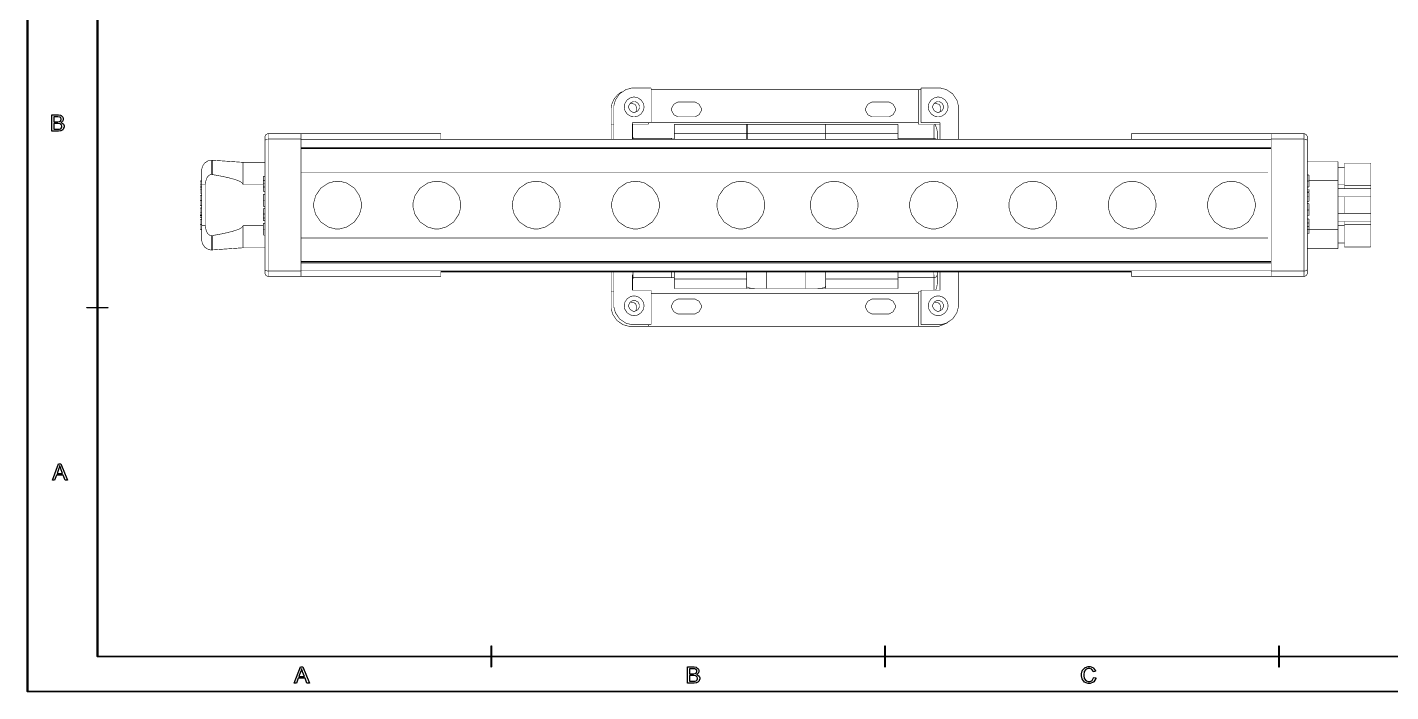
# Model space of a CAD drawing. Extents: x 0.54 to 10.46, y 0.74 to 7.76.
# Drawn here: x 0.54 to 7.06, y 0.74 to 3.92 of the extents above; entities that cross this region are included whole.
import ezdxf

# ---------------------------------------------------------------- set-up
doc = ezdxf.new("R2010")
doc.units = 0
doc.layers.get('0').update_dxf_attribs({"linetype": 'CONTINUOUS'})

msp = doc.modelspace()

# ---------------------------------------------------------------- linework, layer by layer
at = {"color": 0}
for points in [[(10.4631, 0.73899), (0.53689, 0.73899), (0.53646, 0.73899), (0.53516, 0.74029), (0.53516, 0.74072), (0.53516, 7.75928), (0.53516, 7.75971), (0.53646, 7.76101), (0.53689, 7.76101), (10.4631, 7.76101), (10.4635, 7.76101), (10.4648, 7.75971), (10.4648, 7.75928), (10.4648, 0.74072), (10.4648, 0.74029), (10.4635, 0.73899), (10.4631, 0.73899)], [(0.53863, 0.74246), (10.4614, 0.74246), (10.4614, 7.75754), (0.53863, 7.75754), (0.53863, 0.74246)], [(10.296, 0.90609), (0.87115, 0.90609), (0.87071, 0.90609), (0.86941, 0.90739), (0.86941, 0.90782), (0.86941, 7.59218), (0.86941, 7.59261), (0.87071, 7.59392), (0.87115, 7.59392), (10.296, 7.59392), (10.2964, 7.59392), (10.2977, 7.59261), (10.2977, 7.59218), (10.2977, 0.90782), (10.2977, 0.90739), (10.2964, 0.90609), (10.296, 0.90609)], [(0.87289, 0.90956), (10.2943, 0.90956), (10.2943, 7.59044), (0.87289, 7.59044), (0.87289, 0.90956)], [(0.6524, 3.42361), (0.6524, 3.50142), (0.68159, 3.50142), (0.68517, 3.50142), (0.69499, 3.49951), (0.69591, 3.49908), (0.69678, 3.49869), (0.70378, 3.49262), (0.70432, 3.49181), (0.70481, 3.491), (0.70741, 3.48389), (0.70741, 3.4815), (0.70741, 3.47917), (0.70513, 3.47287), (0.7047, 3.47211), (0.70421, 3.4714), (0.69737, 3.4655), (0.69651, 3.465), (0.69765, 3.46468), (0.70671, 3.45882), (0.70736, 3.45796), (0.70795, 3.45714), (0.71115, 3.44894), (0.71115, 3.44618), (0.71115, 3.44362), (0.70926, 3.43679), (0.70888, 3.43599), (0.70844, 3.43522), (0.70367, 3.42919), (0.70312, 3.42876), (0.70253, 3.42833), (0.69542, 3.42512), (0.69461, 3.42492), (0.69374, 3.42469), (0.68495, 3.42361), (0.68207, 3.42361), (0.6524, 3.42361)], [(0.66271, 3.46875), (0.67953, 3.46875), (0.68197, 3.46875), (0.6888, 3.46951), (0.68934, 3.46963), (0.69, 3.46983), (0.69493, 3.4731), (0.69526, 3.47353), (0.69558, 3.47401), (0.69727, 3.47874), (0.69727, 3.48031), (0.69727, 3.48204), (0.69564, 3.4866), (0.69537, 3.48708), (0.69504, 3.48762), (0.69065, 3.491), (0.6901, 3.49115), (0.68951, 3.49137), (0.68104, 3.49224), (0.67822, 3.49224), (0.66271, 3.49224), (0.66271, 3.46875)], [(0.66271, 3.43278), (0.68207, 3.43278), (0.68381, 3.43278), (0.68869, 3.43311), (0.68907, 3.43317), (0.68967, 3.43326), (0.69461, 3.43506), (0.69504, 3.43528), (0.69542, 3.43554), (0.69868, 3.43918), (0.69895, 3.43961), (0.69916, 3.44011), (0.70047, 3.44467), (0.70047, 3.44618), (0.70047, 3.44808), (0.69862, 3.45324), (0.69824, 3.45372), (0.69786, 3.45426), (0.69271, 3.45801), (0.69206, 3.45822), (0.69141, 3.45844), (0.68332, 3.45953), (0.68066, 3.45953), (0.66271, 3.45953), (0.66271, 3.43278)], [(0.92128, 2.57824), (0.82096, 2.57824), (0.8208, 2.57824), (0.82031, 2.57878), (0.82031, 2.57894), (0.82031, 2.57915), (0.8208, 2.57964), (0.82096, 2.57964), (0.92128, 2.57964), (0.92144, 2.57964), (0.92193, 2.57915), (0.92193, 2.57894), (0.92193, 2.57878), (0.92144, 2.57824), (0.92128, 2.57824)], [(0.65527, 1.7525), (0.68517, 1.83035), (0.69624, 1.83035), (0.72808, 1.7525), (0.71636, 1.7525), (0.7073, 1.7761), (0.67475, 1.7761), (0.66618, 1.7525), (0.65527, 1.7525)], [(0.67773, 1.78444), (0.7041, 1.78444), (0.69596, 1.80604), (0.69531, 1.80767), (0.6907, 1.82113), (0.69043, 1.82215), (0.69016, 1.8209), (0.68669, 1.8086), (0.68625, 1.80735), (0.67773, 1.78444)], [(2.75608, 0.85704), (2.75592, 0.85704), (2.75543, 0.85759), (2.75543, 0.85775), (2.75543, 0.95801), (2.75543, 0.95817), (2.75592, 0.95866), (2.75608, 0.95866), (2.75624, 0.95866), (2.75678, 0.95817), (2.75678, 0.95801), (2.75678, 0.85775), (2.75678, 0.85759), (2.75624, 0.85704), (2.75608, 0.85704)], [(4.64106, 0.85704), (4.64085, 0.85704), (4.64035, 0.85759), (4.64035, 0.85775), (4.64035, 0.95801), (4.64035, 0.95817), (4.64085, 0.95866), (4.64106, 0.95866), (4.64122, 0.95866), (4.64176, 0.95817), (4.64176, 0.95801), (4.64176, 0.85775), (4.64176, 0.85759), (4.64122, 0.85704), (4.64106, 0.85704)], [(6.52604, 0.85704), (6.52582, 0.85704), (6.52533, 0.85759), (6.52533, 0.85775), (6.52533, 0.95801), (6.52533, 0.95817), (6.52582, 0.95866), (6.52604, 0.95866), (6.52621, 0.95866), (6.52675, 0.95817), (6.52675, 0.95801), (6.52675, 0.85775), (6.52675, 0.85759), (6.52621, 0.85704), (6.52604, 0.85704)], [(1.8125, 0.78027), (1.84239, 0.85807), (1.85351, 0.85807), (1.88536, 0.78027), (1.87364, 0.78027), (1.86453, 0.80382), (1.83203, 0.80382), (1.82346, 0.78027), (1.8125, 0.78027)], [(1.83496, 0.81223), (1.86139, 0.81223), (1.85325, 0.83377), (1.8526, 0.83545), (1.84799, 0.8489), (1.84771, 0.84993), (1.84744, 0.84869), (1.84397, 0.83632), (1.84353, 0.83507), (1.83496, 0.81223)], [(3.69461, 0.78027), (3.69461, 0.85807), (3.72385, 0.85807), (3.72738, 0.85807), (3.73719, 0.85617), (3.73812, 0.85574), (3.73899, 0.85536), (3.74604, 0.84928), (3.74658, 0.84847), (3.74707, 0.84766), (3.74962, 0.84055), (3.74962, 0.83816), (3.74962, 0.83583), (3.74735, 0.82954), (3.7469, 0.82878), (3.74642, 0.82807), (3.73964, 0.82216), (3.73872, 0.82167), (3.73986, 0.82134), (3.74897, 0.81548), (3.74962, 0.81461), (3.75022, 0.8138), (3.75342, 0.80561), (3.75342, 0.80284), (3.75342, 0.80029), (3.75146, 0.79346), (3.75108, 0.79264), (3.75071, 0.79188), (3.74593, 0.78586), (3.74539, 0.78543), (3.74479, 0.78499), (3.73768, 0.78179), (3.73687, 0.78158), (3.736, 0.78136), (3.72721, 0.78027), (3.72428, 0.78027), (3.69461, 0.78027)], [(3.70492, 0.82541), (3.72174, 0.82541), (3.72418, 0.82541), (3.73107, 0.82617), (3.73156, 0.82628), (3.73221, 0.8265), (3.73714, 0.82975), (3.73747, 0.83019), (3.73779, 0.83068), (3.73947, 0.83539), (3.73947, 0.83697), (3.73947, 0.8387), (3.7379, 0.84326), (3.73763, 0.84375), (3.73731, 0.84429), (3.73286, 0.84766), (3.73232, 0.84782), (3.73172, 0.84804), (3.72325, 0.8489), (3.72049, 0.8489), (3.70492, 0.8489), (3.70492, 0.82541)], [(5.63921, 0.80756), (5.64953, 0.80496), (5.64899, 0.80284), (5.63926, 0.78673), (5.63786, 0.78559), (5.63644, 0.78451), (5.62207, 0.77892), (5.61729, 0.77892), (5.61214, 0.77892), (5.59814, 0.78326), (5.59685, 0.78407), (5.59549, 0.78494), (5.5855, 0.79731), (5.58485, 0.79888), (5.58415, 0.80051), (5.58074, 0.815), (5.58074, 0.81977), (5.58074, 0.82509), (5.58453, 0.83952), (5.58535, 0.84098), (5.5861, 0.8425), (5.59711, 0.85395), (5.59858, 0.85471), (5.59999, 0.85552), (5.61307, 0.85943), (5.61746, 0.85943), (5.62235, 0.85943), (5.63574, 0.85449), (5.6371, 0.85346), (5.6384, 0.85249), (5.64768, 0.83854), (5.64822, 0.83675), (5.63807, 0.83436), (5.63758, 0.83578), (5.63103, 0.84608), (5.63021, 0.84673), (5.62935, 0.84739), (5.62022, 0.85059), (5.61724, 0.85059), (5.6135, 0.85059), (5.60325, 0.84706), (5.60226, 0.8463), (5.60124, 0.84559), (5.59418, 0.83599), (5.59381, 0.83474), (5.59337, 0.83355), (5.59136, 0.8233), (5.59136, 0.81982), (5.59136, 0.81548), (5.59375, 0.80371), (5.59424, 0.80246), (5.59467, 0.80127), (5.60221, 0.79205), (5.60325, 0.7914), (5.60422, 0.7908), (5.61333, 0.78776), (5.61643, 0.78776), (5.62007, 0.78776), (5.63004, 0.79194), (5.63108, 0.79275), (5.63206, 0.79362), (5.63883, 0.80593), (5.63921, 0.80756)], [(3.70492, 0.78944), (3.72428, 0.78944), (3.72601, 0.78944), (3.73096, 0.78977), (3.73133, 0.78982), (3.73188, 0.78993), (3.73682, 0.79172), (3.73725, 0.79194), (3.73763, 0.79221), (3.74094, 0.79584), (3.74121, 0.79628), (3.74143, 0.79677), (3.74274, 0.80132), (3.74274, 0.80284), (3.74274, 0.80474), (3.74083, 0.8099), (3.7405, 0.81039), (3.74013, 0.81093), (3.73497, 0.81467), (3.73432, 0.81489), (3.73361, 0.8151), (3.72558, 0.81619), (3.72293, 0.81619), (3.70492, 0.81619), (3.70492, 0.78944)]]:
    msp.add_lwpolyline(points, close=True, dxfattribs=at)
at = {"color": 0, "const_width": 0.00278}
for points in [[(3.38206, 3.61242), (3.37619, 3.60954), (3.36029, 3.59754), (3.34381, 3.57764), (3.33333, 3.55399), (3.32969, 3.53444), (3.32969, 3.52789)], [(3.4369, 3.62999), (3.42768, 3.62999), (3.40013, 3.62261), (3.37011, 3.60238), (3.34987, 3.57232), (3.3425, 3.54476), (3.3425, 3.53554)], [(3.4369, 3.62999), (3.52111, 3.62999)], [(3.52111, 3.62999), (3.52111, 3.46474)], [(3.52111, 3.62229), (4.80051, 3.62229)], [(4.80051, 3.62229), (4.80051, 3.46642)], [(4.80051, 3.62229), (4.80078, 3.62229)], [(4.80078, 3.62229), (4.81332, 3.62229)], [(4.80078, 3.62229), (4.80078, 3.45731)], [(4.81332, 3.62999), (4.81332, 3.46474)], [(4.89751, 3.62999), (4.81332, 3.62999)], [(4.99192, 3.53554), (4.99192, 3.54476), (4.98449, 3.57232), (4.96425, 3.60238), (4.93425, 3.62261), (4.90668, 3.62999), (4.89751, 3.62999)], [(3.32969, 3.45731), (3.32969, 3.52789)], [(3.3425, 3.38444), (3.3425, 3.5356)], [(3.44601, 3.51432), (3.4484, 3.51699), (3.45275, 3.53304), (3.44694, 3.54867), (3.44428, 3.55106), (3.44265, 3.55251), (3.42253, 3.55751), (3.42042, 3.55697)], [(3.65474, 3.56299), (3.64844, 3.56299), (3.62967, 3.55263), (3.61931, 3.53386), (3.61931, 3.52756), (3.61931, 3.52132), (3.62967, 3.50256), (3.64844, 3.49214), (3.65474, 3.49214)], [(3.65474, 3.56299), (3.72553, 3.56299)], [(3.72553, 3.49214), (3.73178, 3.49214), (3.75054, 3.50256), (3.76096, 3.52132), (3.76096, 3.52756), (3.76096, 3.53386), (3.75054, 3.55263), (3.73178, 3.56299), (3.72553, 3.56299)], [(4.58333, 3.56299), (4.57704, 3.56299), (4.55826, 3.55263), (4.5479, 3.53386), (4.5479, 3.52756), (4.5479, 3.52132), (4.55826, 3.50256), (4.57704, 3.49214), (4.58333, 3.49214)], [(4.65414, 3.56299), (4.58333, 3.56299)], [(4.65414, 3.49214), (4.66037, 3.49214), (4.67914, 3.50256), (4.68956, 3.52132), (4.68956, 3.52756), (4.68956, 3.53386), (4.67914, 3.55263), (4.66037, 3.56299), (4.65414, 3.56299)], [(4.90126, 3.51432), (4.90365, 3.51699), (4.90799, 3.53304), (4.90218, 3.54867), (4.89953, 3.55106), (4.89789, 3.55251), (4.87771, 3.55751), (4.8756, 3.55697)], [(4.99192, 3.38444), (4.99192, 3.5356)], [(3.32969, 3.45703), (3.32969, 3.45736)], [(3.32969, 3.45731), (3.3425, 3.45731)], [(3.52111, 3.46474), (3.43061, 3.46474)], [(3.43061, 3.38444), (3.43061, 3.46474)], [(3.43061, 3.45731), (3.50808, 3.45731)], [(3.50808, 3.45731), (3.50808, 3.46474)], [(3.50808, 3.45731), (3.50836, 3.45703)], [(3.50836, 3.45703), (3.50836, 3.46647)], [(3.72553, 3.49214), (3.65474, 3.49214)], [(4.58333, 3.49214), (4.65414, 3.49214)], [(4.80051, 3.46647), (4.80051, 3.45703)], [(4.80078, 3.45731), (4.80051, 3.45703)], [(4.90381, 3.45731), (4.80078, 3.45731)], [(4.81332, 3.46474), (4.90381, 3.46474)], [(4.90381, 3.46474), (4.90381, 3.3845)], [(1.68832, 3.41124), (1.68549, 3.41124), (1.67719, 3.40662), (1.67258, 3.39828), (1.67258, 3.39546)], [(1.67258, 3.37711), (1.67258, 3.39546)], [(1.68832, 3.38558), (1.68832, 3.41124)], [(1.84571, 3.41124), (1.68832, 3.41124)], [(1.84571, 3.38558), (1.84571, 3.41124)], [(1.84571, 3.41124), (2.5146, 3.41124)], [(2.5146, 3.38444), (2.5146, 3.41124)], [(3.3425, 3.45703), (3.32969, 3.45703)], [(3.32969, 3.45703), (3.32969, 3.38444)], [(3.43326, 3.45703), (3.43061, 3.45703)], [(3.43392, 3.38976), (3.43386, 3.3904), (3.43386, 3.39171), (3.43381, 3.39236), (3.43381, 3.39378), (3.43375, 3.39453), (3.43375, 3.39529), (3.43371, 3.39606), (3.43371, 3.39779), (3.43365, 3.39876), (3.43365, 3.40076), (3.4336, 3.40186), (3.4336, 3.40549), (3.43354, 3.40679), (3.43354, 3.41092), (3.43349, 3.41237), (3.43349, 3.41542), (3.43343, 3.41694), (3.43343, 3.42344), (3.43338, 3.42512), (3.43338, 3.43213), (3.43332, 3.43397), (3.43332, 3.44726), (3.43326, 3.44917), (3.43326, 3.45708)], [(3.50836, 3.45703), (3.43326, 3.45703)], [(3.97835, 3.45688), (3.63206, 3.45688)], [(3.97835, 3.4114), (3.63206, 3.4114)], [(3.63211, 3.45688), (3.63211, 3.41146)], [(3.63211, 3.4114), (3.63211, 3.3845)], [(3.9815, 3.45031), (3.98118, 3.45019), (3.98063, 3.44997), (3.98042, 3.44988), (3.98014, 3.44976), (3.97999, 3.44965), (3.97976, 3.44949), (3.97954, 3.44937), (3.97944, 3.44922), (3.97928, 3.44911), (3.979, 3.44883), (3.97868, 3.44835), (3.9784, 3.44754), (3.97835, 3.44732), (3.97835, 3.447), (3.97831, 3.44683), (3.97831, 3.44553), (3.97835, 3.44536)], [(3.9815, 3.45688), (3.97835, 3.45688)], [(3.97835, 3.4114), (3.97835, 3.45688)], [(3.97835, 3.38444), (3.97835, 3.4114)], [(3.9815, 3.45688), (4.35607, 3.45688)], [(3.9815, 3.45688), (3.9815, 3.41146)], [(3.9815, 3.4114), (4.35607, 3.4114)], [(3.9815, 3.4114), (3.9815, 3.3845)], [(4.70231, 3.45688), (4.35607, 3.45688)], [(4.35607, 3.45688), (4.35607, 3.41146)], [(4.35607, 3.4114), (4.35607, 3.3845)], [(4.35607, 3.4114), (4.70231, 3.4114)], [(4.70231, 3.4114), (4.70231, 3.45688)], [(4.70231, 3.38444), (4.70231, 3.4114)], [(4.80051, 3.45703), (4.8756, 3.45703)], [(4.8756, 3.45703), (4.8756, 3.45508), (4.87554, 3.45313), (4.87554, 3.43582), (4.87549, 3.43397), (4.87549, 3.42681), (4.87543, 3.42512), (4.87543, 3.41851), (4.87538, 3.41694), (4.87538, 3.41237), (4.87532, 3.41092), (4.87532, 3.40815), (4.87528, 3.40679), (4.87528, 3.403), (4.87522, 3.40186), (4.87522, 3.39974), (4.87517, 3.39876), (4.87517, 3.39692), (4.87511, 3.39606), (4.87511, 3.39447), (4.87506, 3.39378), (4.87506, 3.39236), (4.875, 3.39171), (4.875, 3.39106), (4.87494, 3.3904), (4.87494, 3.38976)], [(4.87972, 3.45703), (4.8756, 3.45703)], [(4.87972, 3.45703), (4.88015, 3.45606), (4.88103, 3.454), (4.8814, 3.45296), (4.88271, 3.44988), (4.88308, 3.44883), (4.88351, 3.44781), (4.8839, 3.44678), (4.88433, 3.44575), (4.88547, 3.44265), (4.88585, 3.44157), (4.88624, 3.44054), (4.88656, 3.43946), (4.88693, 3.43842), (4.88726, 3.43733), (4.88758, 3.43631), (4.88792, 3.43522), (4.88824, 3.43419), (4.88906, 3.43093), (4.88971, 3.42768), (4.88986, 3.4266), (4.89008, 3.42551), (4.89025, 3.42443), (4.89035, 3.42329), (4.89046, 3.42219), (4.89063, 3.42111), (4.89074, 3.41997), (4.89085, 3.41889), (4.8909, 3.41781), (4.891, 3.41667), (4.89111, 3.41558), (4.89117, 3.41444)], [(4.90381, 3.45703), (4.87972, 3.45703)], [(4.89117, 3.38444), (4.89117, 3.41444)], [(5.81982, 3.41124), (5.81982, 3.38444)], [(5.81982, 3.41124), (6.48872, 3.41124)], [(6.48872, 3.41124), (6.64611, 3.41124)], [(6.48872, 3.41124), (6.48872, 3.38553)], [(6.64611, 3.41124), (6.64611, 3.38553)], [(6.66183, 3.39546), (6.66183, 3.39828), (6.65722, 3.40662), (6.64887, 3.41124), (6.64611, 3.41124)], [(6.66183, 3.39546), (6.66183, 3.37717)], [(1.67258, 3.37711), (1.67264, 3.37744), (1.67275, 3.37799), (1.67285, 3.37825), (1.6729, 3.37853), (1.67333, 3.37961), (1.67344, 3.37983), (1.67378, 3.38037), (1.67399, 3.38058), (1.67415, 3.38086), (1.67464, 3.38135), (1.67492, 3.38157), (1.67518, 3.38183), (1.67551, 3.38206), (1.67578, 3.38226), (1.67643, 3.38271), (1.67681, 3.38286), (1.67757, 3.38331), (1.67796, 3.38346), (1.67833, 3.38368), (1.67876, 3.38385), (1.67914, 3.384), (1.68001, 3.38433), (1.68044, 3.38444), (1.68093, 3.38456), (1.68137, 3.38471), (1.68186, 3.38482), (1.68229, 3.38493), (1.68278, 3.38504), (1.68326, 3.3851), (1.68375, 3.38519), (1.68522, 3.38536), (1.68576, 3.38542), (1.68625, 3.38542), (1.68674, 3.38547), (1.68728, 3.38553), (1.68832, 3.38553)], [(1.67258, 2.76221), (1.67258, 3.37711)], [(1.84571, 3.38558), (1.68832, 3.38558)], [(1.68832, 2.75379), (1.68832, 3.38553)], [(1.84571, 2.75379), (1.84571, 3.38553)], [(6.48872, 3.38444), (1.84571, 3.38444)], [(1.84571, 3.34196), (6.48872, 3.34196)], [(3.43392, 3.38976), (3.61931, 3.38976)], [(3.61931, 3.38997), (3.63206, 3.38997)], [(3.61931, 3.38976), (3.61931, 3.38997)], [(3.61931, 3.38444), (3.61931, 3.38976)], [(6.48872, 3.38558), (6.48872, 2.75379)], [(6.64611, 3.38558), (6.48872, 3.38558)], [(6.64611, 3.38558), (6.64611, 2.75379)], [(6.64611, 3.38558), (6.6466, 3.38553), (6.64714, 3.38547), (6.64763, 3.38542), (6.64817, 3.38542), (6.64871, 3.38536), (6.65115, 3.3851), (6.65213, 3.38488), (6.65261, 3.38482), (6.6531, 3.38471), (6.65354, 3.3846), (6.6544, 3.38428), (6.65483, 3.38417), (6.65571, 3.38385), (6.65608, 3.38363), (6.65685, 3.38331), (6.65722, 3.38308), (6.65761, 3.38292), (6.65793, 3.38271), (6.65831, 3.38249), (6.65858, 3.38226), (6.6589, 3.382), (6.65924, 3.38178), (6.66004, 3.38112), (6.66049, 3.38058), (6.66069, 3.38037), (6.66103, 3.37983), (6.66114, 3.37956), (6.66129, 3.37935), (6.6614, 3.37907), (6.66146, 3.37879), (6.66157, 3.37853), (6.66183, 3.37717)], [(6.66183, 3.37711), (6.66183, 2.76221)], [(1.41758, 3.28461), (1.41297, 3.28461), (1.39919, 3.28093), (1.38417, 3.27083), (1.37408, 3.25581), (1.37039, 3.24203), (1.37039, 3.23742)], [(1.4209, 3.2845), (1.41758, 3.28461)], [(1.56711, 3.27431), (1.4209, 3.2845)], [(1.67258, 3.27431), (1.56711, 3.27431)], [(1.56711, 3.16803), (1.56711, 3.27431)], [(6.80821, 3.27821), (6.66183, 3.27821)], [(6.80821, 3.18614), (6.80821, 3.27821)], [(6.9656, 3.27035), (6.83968, 3.27035)], [(6.83968, 3.27035), (6.83968, 3.16411)], [(6.9656, 3.27035), (6.9656, 3.16411)], [(1.37039, 3.23742), (1.37039, 3.16808)], [(1.38813, 3.16803), (1.38818, 3.16917), (1.38829, 3.17025), (1.38835, 3.17139), (1.38846, 3.17247), (1.38851, 3.17361), (1.38862, 3.17469), (1.38873, 3.17583), (1.38894, 3.178), (1.38911, 3.17914), (1.38926, 3.18018), (1.38938, 3.18132), (1.38971, 3.18349), (1.39035, 3.18674), (1.39063, 3.18778), (1.39085, 3.18886), (1.39117, 3.18989), (1.39144, 3.19097), (1.39182, 3.19206), (1.39214, 3.19308), (1.3929, 3.19515), (1.39333, 3.19618), (1.39378, 3.19715), (1.39426, 3.19819), (1.39475, 3.19917), (1.39583, 3.20111), (1.39638, 3.20204), (1.39697, 3.20301), (1.39757, 3.20389), (1.39888, 3.20574), (1.39958, 3.20654), (1.40028, 3.20742), (1.40104, 3.20822), (1.40261, 3.20979), (1.40343, 3.2105), (1.40429, 3.21121), (1.40614, 3.21251), (1.40707, 3.21311), (1.40804, 3.21365), (1.40901, 3.21414), (1.41004, 3.21457), (1.41108, 3.21496), (1.41211, 3.21522), (1.41428, 3.21565), (1.41536, 3.21582), (1.4165, 3.21593), (1.41758, 3.21604)], [(1.41758, 3.21604), (1.41872, 3.21604), (1.41883, 3.21599), (1.41943, 3.21599), (1.41949, 3.21593), (1.41992, 3.21593), (1.41997, 3.21588), (1.42031, 3.21588), (1.42042, 3.21582), (1.42063, 3.21582), (1.42074, 3.21576), (1.4209, 3.21576)], [(1.4209, 3.21576), (1.42264, 3.21544), (1.42443, 3.21511), (1.42617, 3.21485), (1.42796, 3.21451), (1.42969, 3.21419), (1.43147, 3.21386), (1.43321, 3.2136), (1.435, 3.21326), (1.43674, 3.21294), (1.43853, 3.21263), (1.44026, 3.21229), (1.44206, 3.21197), (1.44379, 3.21164), (1.44558, 3.21137), (1.44732, 3.21099), (1.44911, 3.21072), (1.45085, 3.21035), (1.45264, 3.21001), (1.45437, 3.20969), (1.45617, 3.20936), (1.4579, 3.20904), (1.45964, 3.20865), (1.46143, 3.20833), (1.46317, 3.20801), (1.46496, 3.20763), (1.46669, 3.20731), (1.46847, 3.20692), (1.47021, 3.2066), (1.47194, 3.20622), (1.47374, 3.20589), (1.47721, 3.20514), (1.479, 3.20475), (1.48074, 3.20443), (1.48247, 3.204), (1.48421, 3.20361), (1.486, 3.20324), (1.48947, 3.20247), (1.49121, 3.20204), (1.49294, 3.20167), (1.49474, 3.20122), (1.49647, 3.20085), (1.50168, 3.19954), (1.50342, 3.19917), (1.50515, 3.19874), (1.50689, 3.19824), (1.51036, 3.19738), (1.5121, 3.19689), (1.51383, 3.19646), (1.51731, 3.19547), (1.51899, 3.19499), (1.52419, 3.19353), (1.52587, 3.19299), (1.52761, 3.19243), (1.52929, 3.19189), (1.53103, 3.19135), (1.53271, 3.19081), (1.5344, 3.19021), (1.53614, 3.18961), (1.53776, 3.18901), (1.5395, 3.18842), (1.54112, 3.18778), (1.54449, 3.18647), (1.54611, 3.18576), (1.54779, 3.18506), (1.55106, 3.18354), (1.55263, 3.18272), (1.55425, 3.18192), (1.55583, 3.18104), (1.55735, 3.18012), (1.55886, 3.17914), (1.56033, 3.17811), (1.56174, 3.17703), (1.56304, 3.17583), (1.56429, 3.17453), (1.56543, 3.17312), (1.56635, 3.17156), (1.56685, 3.16982), (1.56711, 3.16803)], [(1.67258, 3.20742), (1.66471, 3.20742)], [(1.66471, 3.18631), (1.66471, 3.20742)], [(1.84571, 3.22706), (6.47299, 3.22706)], [(6.66183, 3.2136), (6.66971, 3.2136)], [(6.66971, 3.18522), (6.66971, 3.2136)], [(6.83968, 3.25076), (6.80821, 3.25076)], [(1.36252, 3.18479), (1.37039, 3.18479)], [(1.36252, 3.18479), (1.36252, 3.16829)], [(1.36252, 3.16829), (1.37039, 3.16829)], [(1.36252, 3.16829), (1.36252, 3.15614)], [(1.36252, 3.15614), (1.37039, 3.15614)], [(1.36252, 3.15614), (1.36252, 3.14253)], [(1.36252, 3.14253), (1.37039, 3.14253)], [(1.36252, 3.14253), (1.36252, 3.12679)], [(1.37039, 3.16803), (1.38807, 3.16803)], [(1.37039, 3.16803), (1.37039, 2.97131)], [(1.38813, 3.16803), (1.38813, 2.97131)], [(1.66471, 3.18631), (1.67258, 3.18631)], [(1.66471, 3.17139), (1.66471, 3.18631)], [(1.66471, 3.17139), (1.67258, 3.17139)], [(1.66471, 3.15608), (1.66471, 3.17139)], [(1.66471, 3.15608), (1.67258, 3.15608)], [(1.66471, 3.13596), (1.66471, 3.15608)], [(1.66471, 3.13596), (1.67258, 3.13596)], [(6.66183, 3.18522), (6.66971, 3.18522)], [(6.66183, 3.15668), (6.66971, 3.15668)], [(6.66183, 3.14426), (6.66971, 3.14426)], [(6.66971, 3.13178), (6.66183, 3.13178)], [(6.66971, 3.13108), (6.66183, 3.13108)], [(6.66971, 3.18614), (6.80821, 3.18614)], [(6.66971, 3.15668), (6.66971, 3.18522)], [(6.66971, 3.13178), (6.66971, 3.14426)], [(6.66971, 3.13108), (6.66971, 3.11236)], [(6.80821, 2.95324), (6.80821, 3.18614)], [(6.83968, 3.16803), (6.80821, 3.16803)], [(6.9656, 3.14839), (6.80821, 3.14839)], [(6.83968, 3.14839), (6.83968, 3.16411)], [(6.9656, 3.16411), (6.83968, 3.16411)], [(6.9656, 3.16411), (6.9656, 3.14839)], [(6.9656, 3.14839), (6.9656, 3.10906)], [(1.36252, 3.12679), (1.37039, 3.12679)], [(1.36252, 3.11431), (1.37039, 3.11431)], [(1.36252, 3.11415), (1.37039, 3.11415)], [(1.36252, 3.11415), (1.36252, 3.09088)], [(1.36252, 3.09088), (1.37039, 3.09088)], [(1.36252, 3.09088), (1.36252, 3.06722)], [(1.36252, 3.06722), (1.37039, 3.06722)], [(1.67258, 3.12125), (1.66471, 3.12125)], [(1.66471, 3.12121), (1.67258, 3.12121)], [(1.66471, 3.12121), (1.66471, 3.0931)], [(1.67258, 3.0931), (1.66471, 3.0931)], [(1.66471, 3.0931), (1.66471, 3.06347)], [(6.66971, 3.11236), (6.66183, 3.11236)], [(6.66971, 3.08729), (6.66183, 3.08729)], [(6.66183, 3.0759), (6.66971, 3.0759)], [(6.66971, 3.11236), (6.66971, 3.08729)], [(6.66971, 3.04628), (6.66971, 3.0759)], [(6.80821, 3.10906), (6.9656, 3.10906)], [(6.83968, 3.03033), (6.83968, 3.10906)], [(6.9656, 3.10906), (6.9656, 3.03033)], [(1.36252, 3.05621), (1.37039, 3.05621)], [(1.36252, 3.05621), (1.36252, 3.03581)], [(1.36252, 3.03581), (1.37039, 3.03581)], [(1.36252, 3.03581), (1.36252, 3.02181)], [(1.36252, 3.02181), (1.37039, 3.02181)], [(1.36252, 3.0185), (1.36252, 3.01926)], [(1.36252, 3.0185), (1.37039, 3.0185)], [(1.36252, 3.0185), (1.36252, 3.01053)], [(1.36252, 3.01053), (1.37039, 3.01053)], [(1.67258, 3.06347), (1.66471, 3.06347)], [(1.66471, 3.05208), (1.67258, 3.05208)], [(1.66471, 3.02701), (1.66471, 3.05208)], [(1.66471, 3.02701), (1.67258, 3.02701)], [(1.66471, 3.00831), (1.66471, 3.02701)], [(1.66471, 3.00831), (1.67258, 3.00831)], [(1.66471, 3.00754), (1.67258, 3.00754)], [(1.66471, 3.00754), (1.66471, 2.99511)], [(6.66183, 3.04628), (6.66971, 3.04628)], [(6.66971, 3.01812), (6.66183, 3.01812)], [(6.66183, 3.01812), (6.66971, 3.01812)], [(6.66971, 3.00342), (6.66183, 3.00342)], [(6.66971, 3.01812), (6.66971, 3.04628)], [(6.66971, 3.00342), (6.66971, 2.98329)], [(6.80821, 3.03033), (6.9656, 3.03033)], [(6.9656, 3.03033), (6.9656, 2.991)], [(1.36252, 2.99951), (1.37039, 2.99951)], [(1.36252, 2.99951), (1.36252, 2.97581)], [(1.36252, 2.97581), (1.37039, 2.97581)], [(1.36252, 2.97581), (1.36252, 2.95313)], [(1.37039, 2.95313), (1.36252, 2.95313)], [(1.37039, 2.97131), (1.37039, 2.90196)], [(1.38813, 2.97131), (1.37039, 2.97131)], [(1.41758, 2.92329), (1.4165, 2.92344), (1.41536, 2.92356), (1.41428, 2.92372), (1.41211, 2.92415), (1.41108, 2.92443), (1.41004, 2.92481), (1.40901, 2.92524), (1.40804, 2.92572), (1.40707, 2.92626), (1.40608, 2.92686), (1.40522, 2.92746), (1.40429, 2.92817), (1.40349, 2.92887), (1.40261, 2.92958), (1.40104, 2.93115), (1.40028, 2.93197), (1.39958, 2.93278), (1.39888, 2.93365), (1.39822, 2.93457), (1.39757, 2.93544), (1.39638, 2.93728), (1.39578, 2.93826), (1.39524, 2.93924), (1.39378, 2.94217), (1.3929, 2.94422), (1.39176, 2.94732), (1.39111, 2.94949), (1.39085, 2.95053), (1.39057, 2.95161), (1.39035, 2.95269), (1.39014, 2.95372), (1.38986, 2.95486), (1.38906, 2.96029), (1.38873, 2.96354), (1.38862, 2.96468), (1.38851, 2.96576), (1.38846, 2.9669), (1.38835, 2.96799), (1.38824, 2.96912), (1.38818, 2.97021), (1.38807, 2.97131)], [(1.4209, 2.92361), (1.42264, 2.92389), (1.42443, 2.92421), (1.42617, 2.92453), (1.42796, 2.92486), (1.42969, 2.92512), (1.43147, 2.92551), (1.43321, 2.92578), (1.435, 2.92611), (1.43674, 2.92643), (1.43853, 2.92676), (1.44026, 2.92708), (1.44206, 2.92736), (1.44379, 2.92774), (1.44558, 2.928), (1.44732, 2.92839), (1.44911, 2.92865), (1.45085, 2.92904), (1.45264, 2.92931), (1.45437, 2.92969), (1.45617, 2.93001), (1.45964, 2.93067), (1.46143, 2.93099), (1.46317, 2.93138), (1.46496, 2.93169), (1.46669, 2.93207), (1.46847, 2.9324), (1.47194, 2.93317), (1.47374, 2.93349), (1.47721, 2.93425), (1.479, 2.93457), (1.48074, 2.93494), (1.48247, 2.93539), (1.48421, 2.93571), (1.486, 2.93614), (1.49121, 2.93728), (1.49294, 2.93772), (1.49474, 2.93815), (1.49647, 2.93853), (1.49994, 2.9394), (1.50168, 2.93978), (1.50515, 2.94065), (1.50689, 2.94114), (1.5121, 2.94243), (1.51731, 2.9439), (1.51899, 2.94433), (1.52072, 2.94488), (1.52419, 2.94586), (1.52587, 2.9464), (1.52761, 2.94694), (1.52929, 2.94749), (1.53103, 2.94803), (1.53271, 2.94857), (1.5344, 2.94917), (1.53614, 2.94976), (1.53776, 2.95036), (1.5395, 2.95096), (1.54112, 2.95161), (1.54449, 2.9529), (1.54611, 2.95361), (1.54779, 2.95432), (1.55106, 2.95583), (1.55263, 2.9566), (1.55425, 2.95747), (1.55583, 2.95833), (1.55735, 2.95925), (1.55886, 2.96024), (1.56033, 2.96126), (1.56174, 2.96235), (1.56304, 2.96354), (1.56429, 2.96485), (1.56543, 2.96625), (1.56635, 2.96783), (1.56685, 2.96957), (1.56711, 2.97131)], [(1.56711, 2.86507), (1.56711, 2.97131)], [(1.67258, 2.99511), (1.66471, 2.99511)], [(1.67258, 2.98269), (1.66471, 2.98269)], [(1.66471, 2.98269), (1.66471, 2.9541)], [(1.67258, 2.95415), (1.66471, 2.95415)], [(1.66471, 2.95415), (1.66471, 2.92572)], [(6.66971, 2.98329), (6.66183, 2.98329)], [(6.66971, 2.96799), (6.66183, 2.96799)], [(6.66971, 2.95301), (6.66183, 2.95301)], [(6.66971, 2.98329), (6.66971, 2.96799)], [(6.66971, 2.96799), (6.66971, 2.95301)], [(6.66971, 2.95324), (6.80821, 2.95324)], [(6.66971, 2.95301), (6.66971, 2.93197)], [(6.9656, 2.991), (6.80821, 2.991)], [(6.80821, 2.97131), (6.83968, 2.97131)], [(6.80821, 2.86117), (6.80821, 2.95324)], [(6.83968, 2.97526), (6.83968, 2.991)], [(6.83968, 2.97526), (6.9656, 2.97526)], [(6.83968, 2.97526), (6.83968, 2.86903)], [(6.9656, 2.991), (6.9656, 2.97526)], [(6.9656, 2.97526), (6.9656, 2.86903)], [(1.37039, 2.90196), (1.37039, 2.8974), (1.37408, 2.88363), (1.38417, 2.8686), (1.39919, 2.85851), (1.41297, 2.85476), (1.41758, 2.85476)], [(1.4209, 2.92361), (1.42079, 2.92356), (1.42057, 2.92356), (1.42046, 2.9235), (1.42014, 2.9235), (1.42008, 2.92344), (1.41965, 2.92344), (1.4196, 2.92339), (1.41917, 2.92339), (1.41906, 2.92333), (1.41792, 2.92333), (1.41786, 2.92329), (1.41758, 2.92329)], [(1.41758, 2.85471), (1.41758, 2.92329)], [(1.4209, 2.85487), (1.4209, 2.92361)], [(1.67258, 2.92572), (1.66471, 2.92572)], [(6.47299, 2.91228), (1.84571, 2.91228)], [(6.66183, 2.93197), (6.66971, 2.93197)], [(6.80821, 2.88857), (6.83968, 2.88857)], [(1.4209, 2.85487), (1.42079, 2.85482), (1.41997, 2.85482), (1.41986, 2.85476), (1.41829, 2.85476), (1.41824, 2.85471), (1.41758, 2.85471)], [(1.4209, 2.85487), (1.56711, 2.86507)], [(1.56711, 2.86507), (1.67258, 2.86507)], [(6.66183, 2.86117), (6.80821, 2.86117)], [(6.83968, 2.86903), (6.9656, 2.86903)], [(1.68832, 2.75379), (1.68778, 2.75385), (1.68728, 2.7539), (1.68674, 2.7539), (1.68576, 2.75401), (1.68522, 2.75407), (1.68425, 2.75418), (1.68371, 2.75424), (1.68321, 2.75429), (1.68272, 2.75439), (1.68229, 2.75444), (1.68181, 2.75456), (1.68137, 2.75467), (1.68088, 2.75478), (1.68001, 2.7551), (1.67958, 2.75521), (1.67871, 2.75553), (1.67833, 2.75569), (1.6779, 2.75592), (1.67751, 2.75608), (1.67719, 2.75629), (1.67681, 2.75646), (1.67649, 2.75667), (1.67611, 2.75689), (1.67578, 2.75711), (1.67551, 2.75732), (1.67518, 2.7576), (1.67438, 2.75825), (1.67415, 2.75851), (1.67393, 2.75874), (1.67372, 2.759), (1.67356, 2.75928), (1.67339, 2.7595), (1.67329, 2.75982), (1.67312, 2.76004), (1.6729, 2.76058), (1.67258, 2.76221)], [(1.67258, 2.74388), (1.67258, 2.76221)], [(1.67258, 2.74388), (1.67258, 2.7411), (1.67719, 2.73275), (1.68549, 2.72814), (1.68832, 2.72814)], [(1.68832, 2.75379), (1.84571, 2.75379)], [(1.68832, 2.72814), (1.68832, 2.75379)], [(6.48872, 2.79742), (1.84571, 2.79742)], [(6.48872, 2.75489), (1.84571, 2.75489)], [(1.84571, 2.72814), (1.84571, 2.75379)], [(2.5146, 2.72814), (2.5146, 2.75493)], [(2.5146, 2.74858), (3.63211, 2.74858)], [(3.32969, 2.74858), (3.32969, 2.65435)], [(3.3425, 2.74858), (3.3425, 2.59119)], [(3.61931, 2.72168), (3.61931, 2.74858)], [(3.63211, 2.74858), (3.97835, 2.74858)], [(3.63211, 2.74858), (3.63211, 2.71533)], [(3.97835, 2.71533), (3.97835, 2.74858)], [(3.97835, 2.74858), (4.35607, 2.74858)], [(4.07275, 2.66992), (4.07275, 2.74858)], [(4.26167, 2.74858), (4.26167, 2.66992)], [(4.70231, 2.74858), (4.35607, 2.74858)], [(4.35607, 2.71533), (4.35607, 2.74858)], [(4.70231, 2.71533), (4.70231, 2.74858)], [(4.70231, 2.74858), (5.81982, 2.74858)], [(4.89117, 2.69694), (4.89117, 2.74858)], [(4.90381, 2.74858), (4.90381, 2.66206)], [(4.99192, 2.74858), (4.99192, 2.59119)], [(5.81982, 2.75489), (5.81982, 2.72814)], [(6.48872, 2.75379), (6.64611, 2.75379)], [(6.48872, 2.75379), (6.48872, 2.72814)], [(6.66183, 2.76221), (6.66174, 2.76167), (6.66162, 2.76139), (6.66151, 2.76085), (6.66108, 2.75976), (6.66097, 2.75956), (6.66064, 2.759), (6.66043, 2.75874), (6.66026, 2.75851), (6.65978, 2.75803), (6.6595, 2.75782), (6.65924, 2.75754), (6.6589, 2.75732), (6.65864, 2.75711), (6.65799, 2.75667), (6.65761, 2.75646), (6.65722, 2.75629), (6.65685, 2.75608), (6.65647, 2.75592), (6.65608, 2.75569), (6.65565, 2.75553), (6.65528, 2.75537), (6.6544, 2.75504), (6.65397, 2.75493), (6.65349, 2.75478), (6.65306, 2.75467), (6.65256, 2.75456), (6.65213, 2.75444), (6.65164, 2.75435), (6.65115, 2.75429), (6.65067, 2.75418), (6.64919, 2.75401), (6.64865, 2.75396), (6.64817, 2.7539), (6.64768, 2.7539), (6.64714, 2.75385), (6.6466, 2.75385), (6.64611, 2.75379)], [(6.64611, 2.75379), (6.64611, 2.72814)], [(6.64611, 2.72814), (6.64887, 2.72814), (6.65722, 2.73275), (6.66183, 2.7411), (6.66183, 2.74388)], [(6.66183, 2.76221), (6.66183, 2.74388)], [(1.84571, 2.72814), (1.68832, 2.72814)], [(2.5146, 2.72814), (1.84571, 2.72814)], [(3.43061, 2.66206), (3.43061, 2.73665)], [(3.61931, 2.72168), (3.43392, 2.72168)], [(3.61931, 2.72146), (3.61931, 2.72168)], [(3.63211, 2.72146), (3.61931, 2.72146)], [(3.63211, 2.71533), (3.97835, 2.71533)], [(3.63211, 2.71533), (3.63211, 2.66992)], [(3.97835, 2.66992), (3.97835, 2.71533)], [(3.97835, 2.68143), (3.97857, 2.68083), (3.97885, 2.68024), (3.97939, 2.67914), (3.97971, 2.6786), (3.98008, 2.678), (3.98047, 2.67751), (3.98096, 2.67697), (3.9815, 2.67649), (3.9821, 2.676), (3.98275, 2.67551), (3.98351, 2.67507), (3.98432, 2.67469), (3.98525, 2.67426), (3.98628, 2.67393), (3.98736, 2.67361), (3.9885, 2.67329), (3.98975, 2.67296), (3.99246, 2.67242), (3.99393, 2.67219), (3.99544, 2.67193), (3.99701, 2.67176), (3.99864, 2.67156), (4.00211, 2.67122), (4.0039, 2.67106), (4.00575, 2.6709), (4.00765, 2.67079), (4.0096, 2.67068), (4.01361, 2.67046), (4.01574, 2.67036), (4.02007, 2.67025), (4.02229, 2.67019), (4.02686, 2.67008), (4.02924, 2.67008), (4.03401, 2.66997), (4.04144, 2.66997), (4.044, 2.66992), (4.07275, 2.66992)], [(4.26167, 2.66992), (4.29047, 2.66992), (4.29303, 2.66997), (4.29801, 2.66997), (4.30046, 2.67003), (4.30285, 2.67003), (4.30524, 2.67008), (4.30761, 2.67008), (4.31218, 2.67019), (4.3144, 2.67025), (4.31874, 2.67036), (4.32086, 2.67046), (4.32487, 2.67068), (4.32682, 2.67079), (4.32872, 2.6709), (4.33057, 2.67106), (4.33236, 2.67122), (4.3341, 2.67139), (4.33578, 2.67156), (4.33892, 2.67199), (4.34044, 2.67219), (4.3419, 2.67247), (4.34326, 2.67269), (4.34457, 2.67301), (4.34581, 2.67329), (4.347, 2.67361), (4.34814, 2.67393), (4.34918, 2.67432), (4.35015, 2.67469), (4.35101, 2.67507), (4.35183, 2.67551), (4.3526, 2.67594), (4.35325, 2.67643), (4.35379, 2.67692), (4.35428, 2.6774), (4.35465, 2.67796), (4.35499, 2.6785), (4.35525, 2.67904), (4.35553, 2.67964), (4.35568, 2.68024), (4.3559, 2.68083), (4.35607, 2.68143)], [(4.70231, 2.71533), (4.35607, 2.71533)], [(4.35607, 2.66992), (4.35607, 2.71533)], [(4.70231, 2.66992), (4.70231, 2.71533)], [(4.87494, 2.72168), (4.87706, 2.72168), (4.88596, 2.72607), (4.89063, 2.73486), (4.89068, 2.73699)], [(4.89117, 2.69694), (4.89106, 2.69586), (4.89094, 2.69472), (4.89079, 2.69358), (4.89068, 2.69243), (4.89057, 2.69135), (4.89008, 2.68793), (4.88997, 2.68685), (4.88981, 2.68571), (4.8896, 2.68457), (4.88943, 2.68349), (4.88921, 2.68235), (4.88857, 2.6791), (4.88829, 2.67796), (4.88775, 2.67578), (4.8871, 2.67361), (4.88678, 2.67258), (4.88639, 2.6715), (4.88601, 2.67046), (4.88564, 2.66938), (4.88519, 2.66829), (4.88482, 2.66726), (4.88396, 2.66521), (4.88351, 2.66411), (4.88265, 2.66206)], [(4.89068, 2.73699), (4.89068, 2.73628), (4.89074, 2.73551), (4.89074, 2.734), (4.89079, 2.73324), (4.89079, 2.73161), (4.89085, 2.73079), (4.89085, 2.729), (4.8909, 2.72803), (4.8909, 2.72601), (4.89094, 2.72487), (4.89094, 2.72374), (4.891, 2.72254), (4.891, 2.71847), (4.89106, 2.71701), (4.89106, 2.7124), (4.89111, 2.71078), (4.89111, 2.70574), (4.89117, 2.704), (4.89117, 2.69694)], [(6.48872, 2.72814), (5.81982, 2.72814)], [(6.48872, 2.72814), (6.64611, 2.72814)], [(3.32969, 2.65435), (3.3425, 2.65435)], [(3.32969, 2.65408), (3.32969, 2.65435)], [(3.3425, 2.65408), (3.32969, 2.65408)], [(3.32969, 2.58356), (3.32969, 2.65408)], [(3.52111, 2.66206), (3.43061, 2.66206)], [(3.52111, 2.49681), (3.52111, 2.66206)], [(3.65474, 2.61931), (3.64844, 2.61931), (3.62967, 2.60894), (3.61931, 2.59017), (3.61931, 2.58388), (3.61931, 2.57764), (3.62967, 2.55886), (3.64844, 2.54844), (3.65474, 2.54844)], [(3.97835, 2.66992), (3.63206, 2.66992)], [(3.65474, 2.61931), (3.72553, 2.61931)], [(3.72553, 2.54844), (3.73178, 2.54844), (3.75054, 2.55886), (3.76096, 2.57764), (3.76096, 2.58388), (3.76096, 2.59017), (3.75054, 2.60894), (3.73178, 2.61931), (3.72553, 2.61931)], [(3.97835, 2.66992), (4.07275, 2.66992)], [(4.07275, 2.66992), (4.26161, 2.66992)], [(4.26167, 2.66992), (4.35607, 2.66992)], [(4.70231, 2.66992), (4.35607, 2.66992)], [(4.58333, 2.61931), (4.57704, 2.61931), (4.55826, 2.60894), (4.5479, 2.59017), (4.5479, 2.58388), (4.5479, 2.57764), (4.55826, 2.55886), (4.57704, 2.54844), (4.58333, 2.54844)], [(4.65414, 2.61931), (4.58333, 2.61931)], [(4.65414, 2.54844), (4.66037, 2.54844), (4.67914, 2.55886), (4.68956, 2.57764), (4.68956, 2.58388), (4.68956, 2.59017), (4.67914, 2.60894), (4.66037, 2.61931), (4.65414, 2.61931)], [(4.81332, 2.65435), (4.80051, 2.65435)], [(4.80051, 2.65435), (4.80051, 2.64497)], [(4.80051, 2.65435), (4.80078, 2.65408)], [(4.80051, 2.64497), (4.80051, 2.4891)], [(4.80078, 2.65408), (4.81332, 2.65408)], [(4.80078, 2.4891), (4.80078, 2.65408)], [(4.81332, 2.49681), (4.81332, 2.66206)], [(4.81332, 2.66206), (4.90381, 2.66206)], [(3.32969, 2.58356), (3.32969, 2.57437), (3.33708, 2.54682), (3.35732, 2.51676), (3.38738, 2.49653), (3.41493, 2.4891), (3.42415, 2.4891)], [(3.3425, 2.59119), (3.3425, 2.58203), (3.34987, 2.55447), (3.37011, 2.52447), (3.40013, 2.50424), (3.42768, 2.49681), (3.4369, 2.49681)], [(3.44601, 2.56213), (3.4484, 2.56478), (3.45275, 2.58083), (3.44694, 2.5964), (3.44428, 2.59879), (3.44265, 2.60026), (3.42253, 2.60531), (3.42042, 2.60476)], [(3.72553, 2.54844), (3.65474, 2.54844)], [(4.58333, 2.54844), (4.65414, 2.54844)], [(4.90126, 2.56213), (4.90365, 2.56478), (4.90799, 2.58083), (4.90218, 2.5964), (4.89953, 2.59879), (4.89789, 2.60026), (4.87771, 2.60531), (4.8756, 2.60476)], [(4.89751, 2.49681), (4.90668, 2.49681), (4.93425, 2.50424), (4.96425, 2.52447), (4.98449, 2.55447), (4.99192, 2.58203), (4.99192, 2.59119)], [(3.50808, 2.4891), (3.42415, 2.4891)], [(3.4369, 2.49681), (3.52111, 2.49681)], [(3.50808, 2.49681), (3.50808, 2.4891)], [(3.50836, 2.4891), (3.50808, 2.4891)], [(3.50836, 2.49681), (3.50836, 2.4891)], [(4.80051, 2.4891), (3.50836, 2.4891)], [(4.80078, 2.4891), (4.80051, 2.4891)], [(4.88471, 2.4891), (4.80078, 2.4891)], [(4.89751, 2.49681), (4.81332, 2.49681)], [(4.88471, 2.4891), (4.89844, 2.4891), (4.9356, 2.50385), (4.93961, 2.50667)]]:
    msp.add_lwpolyline(points, dxfattribs=at)
for points in [[(3.39236, 3.5395), (3.39236, 3.54411), (3.39606, 3.55789), (3.40619, 3.57292), (3.42117, 3.58301), (3.43494, 3.58669), (3.43956, 3.58669), (3.44413, 3.58669), (3.45796, 3.58301), (3.47293, 3.57292), (3.48307, 3.55789), (3.48682, 3.54411), (3.48682, 3.5395), (3.48682, 3.53494), (3.48307, 3.52115), (3.47293, 3.50612), (3.45796, 3.49604), (3.44413, 3.49229), (3.43956, 3.49229), (3.43494, 3.49229), (3.42117, 3.49604), (3.40619, 3.50612), (3.39606, 3.52115), (3.39236, 3.53494), (3.39236, 3.5395)], [(3.41363, 3.5395), (3.41363, 3.54411), (3.42122, 3.55789), (3.435, 3.56549), (3.43961, 3.56549), (3.44417, 3.56549), (3.45796, 3.55789), (3.46556, 3.54411), (3.46556, 3.5395), (3.46556, 3.53494), (3.45796, 3.52115), (3.44417, 3.51351), (3.43961, 3.51351), (3.435, 3.51351), (3.42122, 3.52115), (3.41363, 3.53494), (3.41363, 3.5395)], [(4.8476, 3.5395), (4.8476, 3.54411), (4.85129, 3.55789), (4.86143, 3.57292), (4.87642, 3.58301), (4.89019, 3.58669), (4.89481, 3.58669), (4.89936, 3.58669), (4.91319, 3.58301), (4.92817, 3.57292), (4.93832, 3.55789), (4.94206, 3.54411), (4.94206, 3.5395), (4.94206, 3.53494), (4.93832, 3.52115), (4.92817, 3.50612), (4.91319, 3.49604), (4.89936, 3.49229), (4.89481, 3.49229), (4.89019, 3.49229), (4.87642, 3.49604), (4.86143, 3.50612), (4.85129, 3.52115), (4.8476, 3.53494), (4.8476, 3.5395)], [(4.86887, 3.5395), (4.86887, 3.54411), (4.87646, 3.55789), (4.89019, 3.56549), (4.89481, 3.56549), (4.89936, 3.56549), (4.91314, 3.55789), (4.92079, 3.54411), (4.92079, 3.5395), (4.92079, 3.53494), (4.91314, 3.52115), (4.89936, 3.51351), (4.89481, 3.51351), (4.89019, 3.51351), (4.87646, 3.52115), (4.86887, 3.53494), (4.86887, 3.5395)], [(1.90631, 3.06972), (1.90631, 3.08083), (1.91525, 3.11415), (1.93967, 3.15039), (1.97597, 3.17486), (2.00928, 3.18381), (2.0204, 3.18381), (2.03147, 3.18381), (2.06478, 3.17486), (2.10107, 3.15039), (2.12549, 3.11415), (2.1345, 3.08083), (2.1345, 3.06972), (2.1345, 3.05865), (2.12549, 3.02533), (2.10107, 2.98904), (2.06478, 2.96457), (2.03147, 2.95557), (2.0204, 2.95557), (2.00928, 2.95557), (1.97597, 2.96457), (1.93967, 2.98904), (1.91525, 3.02533), (1.90631, 3.05865), (1.90631, 3.06972)], [(2.38163, 3.06972), (2.38163, 3.08083), (2.39057, 3.11415), (2.41499, 3.15039), (2.45128, 3.17486), (2.4846, 3.18381), (2.49571, 3.18381), (2.50678, 3.18381), (2.5401, 3.17486), (2.57639, 3.15039), (2.60081, 3.11415), (2.60981, 3.08083), (2.60981, 3.06972), (2.60981, 3.05865), (2.60081, 3.02533), (2.57639, 2.98904), (2.5401, 2.96457), (2.50678, 2.95557), (2.49571, 2.95557), (2.4846, 2.95557), (2.45128, 2.96457), (2.41499, 2.98904), (2.39057, 3.02533), (2.38163, 3.05865), (2.38163, 3.06972)], [(2.85693, 3.06972), (2.85693, 3.08083), (2.86589, 3.11415), (2.89035, 3.15039), (2.9266, 3.17486), (2.9599, 3.18381), (2.97103, 3.18381), (2.9821, 3.18381), (3.0154, 3.17486), (3.05171, 3.15039), (3.07611, 3.11415), (3.08512, 3.08083), (3.08512, 3.06972), (3.08512, 3.05865), (3.07611, 3.02533), (3.05171, 2.98904), (3.0154, 2.96457), (2.9821, 2.95557), (2.97103, 2.95557), (2.9599, 2.95557), (2.9266, 2.96457), (2.89035, 2.98904), (2.86589, 3.02533), (2.85693, 3.05865), (2.85693, 3.06972)], [(3.33225, 3.06972), (3.33225, 3.08083), (3.34119, 3.11415), (3.36567, 3.15039), (3.40192, 3.17486), (3.43522, 3.18381), (3.44635, 3.18381), (3.45742, 3.18381), (3.49072, 3.17486), (3.52701, 3.15039), (3.55149, 3.11415), (3.56049, 3.08083), (3.56049, 3.06972), (3.56049, 3.05865), (3.55149, 3.02533), (3.52701, 2.98904), (3.49072, 2.96457), (3.45742, 2.95557), (3.44635, 2.95557), (3.43522, 2.95557), (3.40192, 2.96457), (3.36567, 2.98904), (3.34119, 3.02533), (3.33225, 3.05865), (3.33225, 3.06972)], [(3.83669, 3.06972), (3.83669, 3.08083), (3.84565, 3.11415), (3.87011, 3.15039), (3.90636, 3.17486), (3.93967, 3.18381), (3.95079, 3.18381), (3.96186, 3.18381), (3.99517, 3.17486), (4.03147, 3.15039), (4.05588, 3.11415), (4.06489, 3.08083), (4.06489, 3.06972), (4.06489, 3.05865), (4.05588, 3.02533), (4.03147, 2.98904), (3.99517, 2.96457), (3.96186, 2.95557), (3.95079, 2.95557), (3.93967, 2.95557), (3.90636, 2.96457), (3.87011, 2.98904), (3.84565, 3.02533), (3.83669, 3.05865), (3.83669, 3.06972)], [(4.28288, 3.06972), (4.28288, 3.08083), (4.29183, 3.11415), (4.31629, 3.15039), (4.3526, 3.17486), (4.3859, 3.18381), (4.39703, 3.18381), (4.4081, 3.18381), (4.4414, 3.17486), (4.47765, 3.15039), (4.50211, 3.11415), (4.51112, 3.08083), (4.51112, 3.06972), (4.51112, 3.05865), (4.50211, 3.02533), (4.47765, 2.98904), (4.4414, 2.96457), (4.4081, 2.95557), (4.39703, 2.95557), (4.3859, 2.95557), (4.3526, 2.96457), (4.31629, 2.98904), (4.29183, 3.02533), (4.28288, 3.05865), (4.28288, 3.06972)], [(4.75819, 3.06972), (4.75819, 3.08083), (4.76714, 3.11415), (4.79161, 3.15039), (4.8279, 3.17486), (4.86122, 3.18381), (4.87235, 3.18381), (4.8834, 3.18381), (4.91672, 3.17486), (4.95296, 3.15039), (4.97743, 3.11415), (4.98643, 3.08083), (4.98643, 3.06972), (4.98643, 3.05865), (4.97743, 3.02533), (4.95296, 2.98904), (4.91672, 2.96457), (4.8834, 2.95557), (4.87235, 2.95557), (4.86122, 2.95557), (4.8279, 2.96457), (4.79161, 2.98904), (4.76714, 3.02533), (4.75819, 3.05865), (4.75819, 3.06972)], [(5.23351, 3.06972), (5.23351, 3.08083), (5.24246, 3.11415), (5.26693, 3.15039), (5.30322, 3.17486), (5.33653, 3.18381), (5.34765, 3.18381), (5.35872, 3.18381), (5.39204, 3.17486), (5.42828, 3.15039), (5.45275, 3.11415), (5.46175, 3.08083), (5.46175, 3.06972), (5.46175, 3.05865), (5.45275, 3.02533), (5.42828, 2.98904), (5.39204, 2.96457), (5.35872, 2.95557), (5.34765, 2.95557), (5.33653, 2.95557), (5.30322, 2.96457), (5.26693, 2.98904), (5.24246, 3.02533), (5.23351, 3.05865), (5.23351, 3.06972)], [(5.70882, 3.06972), (5.70882, 3.08083), (5.71778, 3.11415), (5.74224, 3.15039), (5.77854, 3.17486), (5.81185, 3.18381), (5.82297, 3.18381), (5.83404, 3.18381), (5.86735, 3.17486), (5.9036, 3.15039), (5.92806, 3.11415), (5.93707, 3.08083), (5.93707, 3.06972), (5.93707, 3.05865), (5.92806, 3.02533), (5.9036, 2.98904), (5.86735, 2.96457), (5.83404, 2.95557), (5.82297, 2.95557), (5.81185, 2.95557), (5.77854, 2.96457), (5.74224, 2.98904), (5.71778, 3.02533), (5.70882, 3.05865), (5.70882, 3.06972)], [(6.18419, 3.06972), (6.18419, 3.08083), (6.19314, 3.11415), (6.21756, 3.15039), (6.25385, 3.17486), (6.28717, 3.18381), (6.29829, 3.18381), (6.30935, 3.18381), (6.34267, 3.17486), (6.37896, 3.15039), (6.40338, 3.11415), (6.41238, 3.08083), (6.41238, 3.06972), (6.41238, 3.05865), (6.40338, 3.02533), (6.37896, 2.98904), (6.34267, 2.96457), (6.30935, 2.95557), (6.29829, 2.95557), (6.28717, 2.95557), (6.25385, 2.96457), (6.21756, 2.98904), (6.19314, 3.02533), (6.18419, 3.05865), (6.18419, 3.06972)], [(3.39236, 2.58729), (3.39236, 2.5919), (3.39606, 2.60568), (3.40619, 2.62071), (3.42117, 2.63081), (3.43494, 2.6345), (3.43956, 2.6345), (3.44413, 2.6345), (3.45796, 2.63081), (3.47293, 2.62071), (3.48307, 2.60568), (3.48682, 2.5919), (3.48682, 2.58729), (3.48682, 2.58274), (3.48307, 2.56896), (3.47293, 2.55393), (3.45796, 2.54383), (3.44413, 2.5401), (3.43956, 2.5401), (3.43494, 2.5401), (3.42117, 2.54383), (3.40619, 2.55393), (3.39606, 2.56896), (3.39236, 2.58274), (3.39236, 2.58729)], [(3.41363, 2.58729), (3.41363, 2.5919), (3.42122, 2.60562), (3.435, 2.61322), (3.43961, 2.61322), (3.44417, 2.61322), (3.45796, 2.60562), (3.46556, 2.5919), (3.46556, 2.58729), (3.46556, 2.58274), (3.45796, 2.56896), (3.44417, 2.56131), (3.43961, 2.56131), (3.435, 2.56131), (3.42122, 2.56896), (3.41363, 2.58274), (3.41363, 2.58729)], [(4.8476, 2.58729), (4.8476, 2.5919), (4.85129, 2.60568), (4.86143, 2.62071), (4.87642, 2.63081), (4.89019, 2.6345), (4.89481, 2.6345), (4.89936, 2.6345), (4.91319, 2.63081), (4.92817, 2.62071), (4.93832, 2.60568), (4.94206, 2.5919), (4.94206, 2.58729), (4.94206, 2.58274), (4.93832, 2.56896), (4.92817, 2.55393), (4.91319, 2.54383), (4.89936, 2.5401), (4.89481, 2.5401), (4.89019, 2.5401), (4.87642, 2.54383), (4.86143, 2.55393), (4.85129, 2.56896), (4.8476, 2.58274), (4.8476, 2.58729)], [(4.86887, 2.58729), (4.86887, 2.5919), (4.87646, 2.60562), (4.89019, 2.61322), (4.89481, 2.61322), (4.89936, 2.61322), (4.91314, 2.60562), (4.92079, 2.5919), (4.92079, 2.58729), (4.92079, 2.58274), (4.91314, 2.56896), (4.89936, 2.56131), (4.89481, 2.56131), (4.89019, 2.56131), (4.87646, 2.56896), (4.86887, 2.58274), (4.86887, 2.58729)]]:
    msp.add_lwpolyline(points, close=True, dxfattribs=at)
at = {"color": 250, "const_width": 0.00278}
for points in [[(4.80051, 3.46647), (3.52111, 3.46647)], [(4.89117, 3.41444), (4.89117, 3.40722), (4.89111, 3.40603), (4.89111, 3.40033), (4.89106, 3.39925), (4.89106, 3.39426), (4.891, 3.39333), (4.891, 3.38926), (4.89094, 3.38857), (4.89094, 3.38667), (4.8909, 3.38612), (4.8909, 3.3845)], [(6.48872, 3.34657), (1.84571, 3.34657)], [(1.84571, 3.33951), (6.48872, 3.33951)], [(3.43061, 3.38943), (3.43083, 3.38949), (3.43392, 3.38976)], [(3.43392, 3.38976), (3.43414, 3.38444)], [(4.70231, 3.38976), (4.87494, 3.38976)], [(4.87472, 3.38444), (4.87494, 3.38976)], [(4.88683, 3.38444), (4.88607, 3.38531), (4.87771, 3.38976), (4.87494, 3.38976)], [(1.41758, 3.21604), (1.41758, 3.28461)], [(1.4209, 3.21576), (1.4209, 3.2845)], [(1.56711, 3.16803), (1.66471, 3.16803)], [(1.56711, 2.97131), (1.66471, 2.97131)], [(6.48872, 2.79986), (1.84571, 2.79986)], [(1.84571, 2.79281), (6.48872, 2.79281)], [(5.81982, 2.75174), (2.5146, 2.75174)], [(3.43494, 2.74858), (3.43392, 2.72168)], [(4.87494, 2.72168), (4.87392, 2.74858)], [(4.89025, 2.74858), (4.89068, 2.73699)], [(3.43392, 2.72168), (3.43083, 2.72194), (3.43061, 2.722)], [(3.43332, 2.66206), (3.43332, 2.6779), (3.43338, 2.67958), (3.43338, 2.68761), (3.43343, 2.68913), (3.43343, 2.69358), (3.43349, 2.69499), (3.43349, 2.69917), (3.43354, 2.70047), (3.43354, 2.70432), (3.4336, 2.70551), (3.4336, 2.70888), (3.43365, 2.7099), (3.43365, 2.71278), (3.43371, 2.71365), (3.43371, 2.71522), (3.43375, 2.71599), (3.43375, 2.71733), (3.43381, 2.71799), (3.43381, 2.71924), (3.43386, 2.71989), (3.43386, 2.72049), (3.43392, 2.72108), (3.43392, 2.72168)], [(4.87494, 2.72168), (4.70231, 2.72168)], [(4.87494, 2.72168), (4.87494, 2.72108), (4.875, 2.72049), (4.875, 2.71924), (4.87506, 2.71864), (4.87506, 2.71733), (4.87511, 2.71669), (4.87511, 2.71522), (4.87517, 2.71442), (4.87517, 2.71278), (4.87522, 2.71186), (4.87522, 2.70888), (4.87528, 2.70779), (4.87528, 2.70551), (4.87532, 2.70432), (4.87532, 2.70047), (4.87538, 2.69917), (4.87538, 2.69499), (4.87543, 2.69358), (4.87543, 2.68761), (4.87549, 2.68604), (4.87549, 2.67622), (4.87554, 2.67449), (4.87554, 2.66206)], [(3.52111, 2.64497), (4.80051, 2.64497)]]:
    msp.add_lwpolyline(points, dxfattribs=at)

doc.saveas('drawing.dxf')
